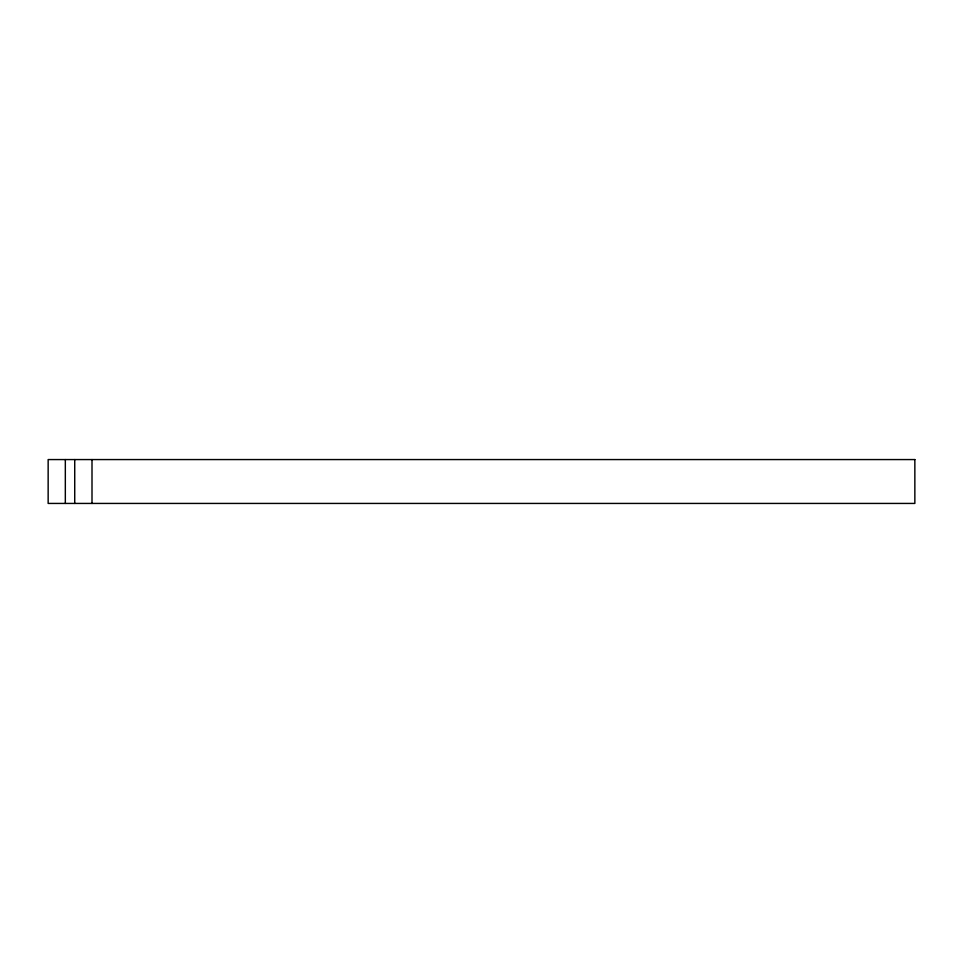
<?xml version="1.0" encoding="UTF-8"?>
<svg xmlns="http://www.w3.org/2000/svg" width="963" height="963" viewBox="0 0 963 963"><rect width="100%" height="100%" fill="white"/><g stroke="black" fill="none" stroke-linecap="round" stroke-linejoin="round"><path stroke-width="1.44" d="M92.003 459.568L92.003 503.432M74.729 459.568L74.729 503.432M65.328 459.568L65.328 503.432M914.85 459.568L48.15 459.568L48.15 503.432L914.85 503.432L914.85 459.568"/></g></svg>
